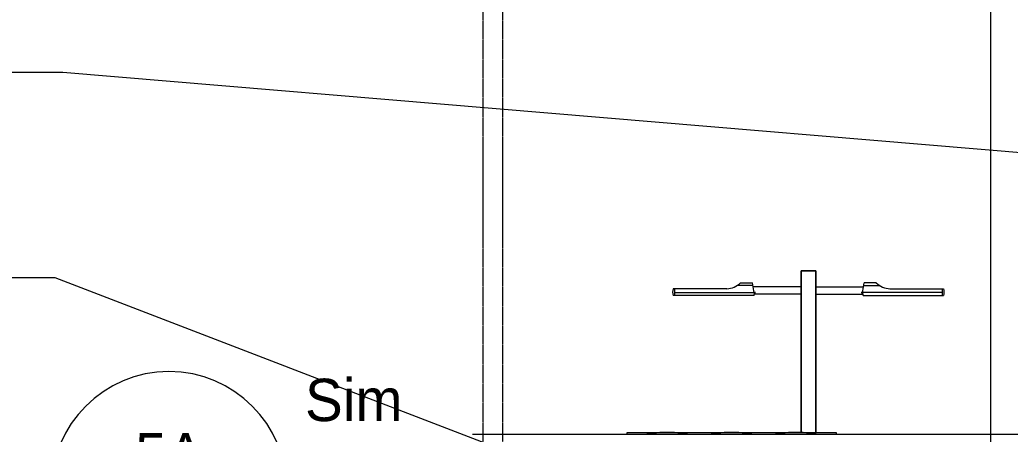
# Model space of a CAD drawing. Header units: inches. Extents: x -23565 to -43, y -324 to 853.
# Drawn here: x -9160.6 to -8757, y 243.5 to 412.3 of the extents above; entities that cross this region are included whole.
import ezdxf

# ---------------------------------------------------------------- set-up
doc = ezdxf.new("R2010")
doc.units = ezdxf.units.IN
doc.header["$MEASUREMENT"] = 0
doc.linetypes.add('Grid Line 1_2_', pattern=[0.875, 0.5, -0.125, 0.125, -0.125])
for name, color, linetype, lineweight in [('A-ANNO-IDEN', 131, 'Continuous', 9), ('A-ANNO-SYMB', 150, 'Continuous', 9), ('A-WALL', 113, 'Continuous', 13), ('E-LITE-EQPM', 33, 'Continuous', 13), ('G-ANNO-SYMB', 111, 'Continuous', 9), ('M-EQPM', 50, 'Continuous', 13), ('S-GRID', 1, 'Continuous', 9)]:
    doc.layers.add(name, color=color, linetype=linetype, lineweight=lineweight)
doc.styles.add('Century Gothic', font='GOTHIC.TTF', dxfattribs={"height": 17.245342})

# ---------------------------------------------------------------- blocks, each defined once
blk = doc.blocks.new('Lighting-Street_Cooper_Navion-Lumark_4-6-LED-Squares - The Caretaker LED-964008-Building Section - North_South looking West _ Fitness Center')
at = {"layer": 'E-LITE-EQPM', "color": 8, "lineweight": 9}
for p, q in [((-22665.8, 310), (-22665.8, 244.21)), ((-22659.8, 310), (-22665.8, 310)), ((-22659.8, 244.08), (-22659.8, 310)), ((-22659.8, 303.5), (-22640.35, 303.5)), ((-22640.78, 301.1), (-22640.06, 305.18)), ((-22640.24, 304.13), (-22633.88, 304.13)), ((-22635.13, 305.18), (-22640.06, 305.18)), ((-22629.73, 302.76), (-22629.73, 302.72)), ((-22629.56, 302.75), (-22607.69, 302.75)), ((-22608.31, 302.75), (-22608.31, 300)), ((-22659.8, 300.5), (-22640.76, 300.5)), ((-22641.09, 301.22), (-22641.09, 301.47)), ((-22640.52, 300), (-22641.09, 301.22)), ((-22640.78, 301.1), (-22640.52, 300)), ((-22639.45, 301.28), (-22640.74, 301.28)), ((-22640.52, 300), (-22607.69, 300)), ((-22608.31, 301.28), (-22639.45, 301.28))]:
    blk.add_line(p, q, dxfattribs=at)
for centre, radius, start, end in [((-22629.37, 310.77), 8.03, 224.2136, 268.6898), ((-22611.84, 301.37), 4.38, 341.7029, 18.2971)]:
    blk.add_arc(centre, radius, start, end, dxfattribs=at)
blk = doc.blocks.new('Lighting-Street_Cooper_Navion-Lumark_4-6-LED-Squares - The Caretaker LED-V117-Building Section - North_South looking West _ Fitness Center')
at = {"layer": 'E-LITE-EQPM', "color": 8, "lineweight": 9}
for p, q in [((-22665.8, 244.21), (-22665.8, 310)), ((-22665.8, 310), (-22659.8, 310)), ((-22659.8, 310), (-22659.8, 244.08)), ((-22696.05, 302.75), (-22717.92, 302.75)), ((-22717.3, 302.75), (-22717.3, 300)), ((-22695.88, 302.76), (-22695.88, 302.72)), ((-22685.36, 304.13), (-22691.73, 304.13)), ((-22690.48, 305.18), (-22685.55, 305.18)), ((-22684.83, 301.1), (-22685.55, 305.18)), ((-22665.8, 303.5), (-22685.25, 303.5)), ((-22685.08, 300), (-22717.92, 300)), ((-22717.3, 301.28), (-22686.15, 301.28)), ((-22686.15, 301.28), (-22684.86, 301.28)), ((-22685.08, 300), (-22684.51, 301.22)), ((-22684.83, 301.1), (-22685.08, 300)), ((-22665.8, 300.5), (-22684.85, 300.5)), ((-22684.51, 301.22), (-22684.51, 301.47))]:
    blk.add_line(p, q, dxfattribs=at)
for centre, radius, start, end in [((-22713.76, 301.37), 4.38, 161.7029, 198.2971), ((-22696.23, 310.77), 8.03, 271.3102, 315.7864)]:
    blk.add_arc(centre, radius, start, end, dxfattribs=at)
blk = doc.blocks.new('AHU-Rooftop-Carrier 48TC 15-28 ton - TC017-1749339-Building Section - North_South looking West _ Fitness Center')
at = {"layer": 'M-EQPM', "color": 8, "lineweight": 9}
for p, q in [((-22736.83, 244.08), (-22736.83, 243.5)), ((-22723.3, 244.08), (-22736.83, 244.08)), ((-22723.3, 244.08), (-22728.56, 243.5)), ((-22717.3, 244.21), (-22723.3, 244.21)), ((-22723.3, 244.21), (-22723.3, 244.08)), ((-22717.3, 244.08), (-22723.3, 244.08)), ((-22717.3, 244.08), (-22717.3, 244.21)), ((-22712.05, 243.5), (-22717.3, 244.08)), ((-22697.12, 244.08), (-22717.3, 244.08)), ((-22697.12, 244.08), (-22702.37, 243.5)), ((-22691.12, 244.21), (-22697.12, 244.21)), ((-22697.12, 244.21), (-22697.12, 244.08)), ((-22691.12, 244.08), (-22697.12, 244.08)), ((-22691.12, 244.08), (-22691.12, 244.21)), ((-22685.86, 243.5), (-22691.12, 244.08)), ((-22670.93, 244.08), (-22691.12, 244.08)), ((-22670.93, 244.08), (-22676.18, 243.5)), ((-22664.93, 244.21), (-22670.93, 244.21)), ((-22670.93, 244.21), (-22670.93, 244.08)), ((-22664.93, 244.08), (-22670.93, 244.08)), ((-22664.93, 244.08), (-22664.93, 244.21)), ((-22659.68, 243.5), (-22664.93, 244.08)), ((-22651.4, 244.08), (-22664.93, 244.08)), ((-22651.4, 243.5), (-22651.4, 244.08))]:
    blk.add_line(p, q, dxfattribs=at)
blk = doc.blocks.new('Section - Callout Head-19020-Building Section - North_South looking West _ Fitness Center')
at = {"layer": 'A-ANNO-SYMB'}
blk.add_line((-22971.3, 221.01), (-22875.3, 221.01), dxfattribs=at)
for start, end in [(0, 180), (180, 360)]:
    blk.add_arc((-22923.3, 221.01), 48, start, end, dxfattribs=at)

msp = doc.modelspace()

# ---------------------------------------------------------------- linework, layer by layer
at = {"layer": 'A-ANNO-IDEN', "color": 153}
for p, q in [((-9143.03411, 390.88352), (-9198.39016, 390.88352)), ((-8562.60873, 342.1618), (-9143.03411, 390.88352)), ((-9146.12411, 307.1314), (-9201.48017, 307.1314)), ((-8921.09911, 220.71804), (-9146.12411, 307.1314))]:
    msp.add_line(p, q, dxfattribs=at)
at = {"layer": 'A-WALL', "color": 8, "lineweight": 9}
msp.add_line((-8976.08445, 243.5), (-8546.02195, 243.5), dxfattribs=at)
at = {"layer": 'G-ANNO-SYMB'}
msp.add_line((-8765.09942, 545.15708), (-8765.09942, -79.66081), dxfattribs=at)
at = {"layer": 'S-GRID', "linetype": 'Grid Line 1_2_'}
for p, q in [((-8971.77195, -293.03588), (-8971.77195, 738.65708)), ((-8971.77195, -293.03588), (-8971.77195, 738.65708)), ((-8963.77195, -293.03588), (-8963.77195, 738.65708)), ((-8963.77195, -293.03588), (-8963.77195, 738.65708))]:
    msp.add_line(p, q, dxfattribs=at)

# ---------------------------------------------------------------- block references
at = {"layer": 'A-ANNO-SYMB'}
msp.add_blockref('Section - Callout Head-19020-Building Section - North_South looking West _ Fitness Center', (13823.53087, 0), dxfattribs=at)
at = {"layer": 'E-LITE-EQPM', "color": 8, "lineweight": 9}
for name in ['Lighting-Street_Cooper_Navion-Lumark_4-6-LED-Squares - The Caretaker LED-V117-Building Section - North_South looking West _ Fitness Center', 'Lighting-Street_Cooper_Navion-Lumark_4-6-LED-Squares - The Caretaker LED-964008-Building Section - North_South looking West _ Fitness Center']:
    msp.add_blockref(name, (13823.53087, 0), dxfattribs=at)
at = {"layer": 'M-EQPM', "color": 8, "lineweight": 9}
msp.add_blockref('AHU-Rooftop-Carrier 48TC 15-28 ton - TC017-1749339-Building Section - North_South looking West _ Fitness Center', (13823.53087, 0), dxfattribs=at)

# ---------------------------------------------------------------- texts
at = {"layer": 'A-ANNO-SYMB', "char_height": 17.245342, "line_spacing_factor": 0.984117, "style": 'Century Gothic'}
for s, insert, width, attachment_point in [('Sim', (-9044.34747, 266.08503), 46.224, 1), ('5A', (-9099.49468, 243.9934), 36.936, 2)]:
    msp.add_mtext(s, dxfattribs=dict(at, insert=insert, width=width, attachment_point=attachment_point))

doc.saveas('drawing.dxf')
